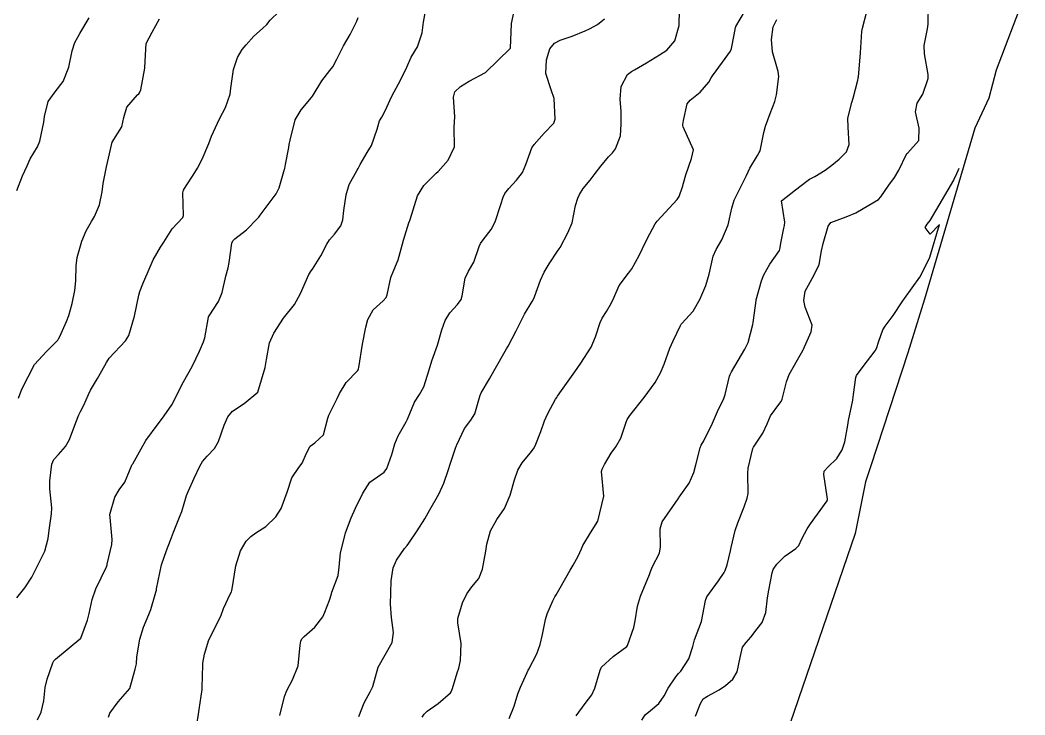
# Model space of a CAD drawing. Header units: metres. Extents: x 318500 to 325275, y 7408834 to 7428799.
# Drawn here: x 321873 to 321953.9, y 7416176.7 to 7416232.7 of the extents above; entities that cross this region are included whole.
import ezdxf

# ---------------------------------------------------------------- set-up
doc = ezdxf.new("R2010")
doc.units = ezdxf.units.M
doc.header["$MEASUREMENT"] = 0
for name, color, linetype in [('Area', 45, 'Continuous'), ('Curvas de Nivel 1m', 11, 'Continuous'), ('Curvas de Nivel 5m', 15, 'Continuous')]:
    doc.layers.add(name, color=color, linetype=linetype)

msp = doc.modelspace()

# ---------------------------------------------------------------- linework, layer by layer
at = {"layer": 'Area'}
msp.add_lwpolyline([(321953.941, 7416234.777), (321951.615, 7416228.67), (321951.031, 7416226.437), (321949.915, 7416224.011), (321945.848, 7416210.22), (321944.5, 7416205.892), (321941.519, 7416196.798), (321941.092, 7416195.51), (321940.249, 7416191.351), (321934.701, 7416175.12)], dxfattribs=at)
at = {"layer": 'Curvas de Nivel 1m', "flags": 128}
for points, elevation in [([(321887.126, 7416175.407), (321887.351, 7416176.774), (321887.393, 7416177.157), (321887.637, 7416178.772), (321887.652, 7416178.921), (321887.688, 7416180.771), (321887.701, 7416180.902), (321887.839, 7416181.623), (321888.18, 7416182.765), (321888.751, 7416183.872), (321889.167, 7416184.751), (321889.349, 7416185.287), (321889.906, 7416186.464), (321889.993, 7416186.654), (321890.019, 7416186.738), (321890.046, 7416186.873), (321890.354, 7416188.734), (321890.728, 7416189.948), (321891.196, 7416190.721), (321891.574, 7416191.108), (321891.97, 7416191.384), (321892.773, 7416191.907), (321893.587, 7416192.694), (321893.997, 7416193.355), (321894.499, 7416194.683), (321894.878, 7416195.826), (321895.44, 7416196.669), (321895.701, 7416197.009), (321896.057, 7416197.808), (321896.352, 7416198.371), (321896.724, 7416198.653), (321897.422, 7416199.301), (321897.774, 7416200.643), (321897.85, 7416200.887), (321898.101, 7416201.374), (321898.516, 7416202.232), (321898.694, 7416202.631), (321899.247, 7416203.509), (321900.148, 7416204.456), (321900.218, 7416204.54), (321900.245, 7416204.609), (321900.269, 7416204.726), (321900.572, 7416206.604), (321900.817, 7416207.974), (321900.986, 7416208.598), (321901.432, 7416209.372), (321902.223, 7416210.098), (321902.456, 7416210.348), (321902.538, 7416210.577), (321902.849, 7416211.969), (321903.086, 7416212.572), (321903.423, 7416213.408), (321903.744, 7416214.565), (321903.869, 7416214.981), (321904.307, 7416216.372), (321904.351, 7416216.517), (321904.367, 7416216.559), (321904.403, 7416216.651), (321904.989, 7416218.55), (321905.497, 7416219.388), (321906.356, 7416220.243), (321906.504, 7416220.381), (321906.65, 7416220.526), (321907.46, 7416221.428), (321907.964, 7416222.506), (321907.946, 7416224.047), (321907.98, 7416224.506), (321907.999, 7416224.924), (321907.884, 7416226.508), (321908.013, 7416226.94), (321908.453, 7416227.359), (321909.161, 7416227.792), (321910.47, 7416228.48), (321912.49, 7416230.45), (321912.556, 7416232.413), (321912.558, 7416232.449), (321912.93, 7416234.058)], 751), ([(321900.258, 7416176.603), (321900.696, 7416177.687), (321901.187, 7416178.589), (321901.389, 7416179.004), (321901.83, 7416180.58), (321902.94, 7416182.564), (321903.065, 7416183.359), (321902.9, 7416184.565), (321902.821, 7416185.642), (321902.845, 7416186.566), (321902.877, 7416187.528), (321903.029, 7416188.569), (321903.305, 7416189.201), (321903.953, 7416190.125), (321904.147, 7416190.367), (321904.299, 7416190.555), (321904.97, 7416191.55), (321905.579, 7416192.536), (321905.997, 7416193.25), (321906.711, 7416194.519), (321907.126, 7416195.411), (321907.498, 7416196.508), (321907.628, 7416196.925), (321908.066, 7416198.225), (321908.143, 7416198.425), (321908.165, 7416198.499), (321908.77, 7416199.806), (321909.292, 7416200.488), (321909.601, 7416200.981), (321910.033, 7416202.481), (321910.056, 7416202.546), (321910.123, 7416202.677), (321910.792, 7416203.818), (321911.18, 7416204.465), (321912.168, 7416206.215), (321912.297, 7416206.448), (321912.953, 7416207.674), (321913.312, 7416208.433), (321913.617, 7416209.021), (321914.224, 7416210.03), (321914.37, 7416210.277), (321914.431, 7416210.418), (321914.901, 7416211.755), (321915.198, 7416212.411), (321915.594, 7416213.073), (321916.275, 7416214.1), (321916.402, 7416214.274), (321916.484, 7416214.397), (321917.105, 7416215.581), (321917.444, 7416216.383), (321917.715, 7416217.77), (321917.909, 7416218.376), (321918.035, 7416218.674), (321918.342, 7416219.157), (321918.901, 7416219.813), (321919.304, 7416220.356), (321919.763, 7416220.955), (321920.38, 7416221.685), (321920.698, 7416222.024), (321920.953, 7416222.334), (321921.348, 7416223.383), (321921.418, 7416224.33), (321921.394, 7416225.362), (321921.335, 7416226.331), (321921.415, 7416227.371), (321921.928, 7416228.325), (321922.232, 7416228.563), (321922.474, 7416228.695), (321923.444, 7416229.27), (321924.486, 7416229.907), (321925.077, 7416230.281), (321925.733, 7416231.04), (321926.067, 7416232.267), (321926.084, 7416232.709), (321926.2, 7416234.265)], 753), ([(321923.065, 7416176.297), (321923.339, 7416176.734), (321923.782, 7416177.066), (321924.441, 7416177.63), (321924.875, 7416178.274), (321925.19, 7416178.889), (321925.823, 7416179.796), (321926.031, 7416180.054), (321926.201, 7416180.256), (321926.852, 7416181.238), (321927.189, 7416182.247), (321927.32, 7416182.783), (321927.88, 7416184.24), (321928.188, 7416185.953), (321928.304, 7416186.234), (321929.238, 7416187.535), (321929.718, 7416188.213), (321929.791, 7416188.353), (321929.939, 7416188.823), (321930.213, 7416189.95), (321930.262, 7416190.205), (321930.584, 7416191.597), (321930.799, 7416192.198), (321931.309, 7416193.496), (321931.572, 7416194.187), (321931.637, 7416194.565), (321931.608, 7416196.186), (321931.637, 7416196.595), (321932.015, 7416198.181), (321932.071, 7416198.3), (321932.83, 7416199.425), (321933.159, 7416200.169), (321933.445, 7416200.821), (321934.114, 7416201.748), (321934.299, 7416201.976), (321934.376, 7416202.156), (321934.725, 7416203.568), (321934.943, 7416204.148), (321935.945, 7416205.911), (321936.08, 7416206.131), (321936.108, 7416206.194), (321936.174, 7416206.376), (321936.711, 7416207.604), (321936.794, 7416208.121), (321936.222, 7416209.579), (321936.125, 7416210.132), (321936.237, 7416210.872), (321936.925, 7416212.12), (321937.36, 7416213.017), (321937.56, 7416214.111), (321937.685, 7416214.714), (321938.094, 7416216.103), (321938.313, 7416216.414), (321939.546, 7416216.86), (321940.321, 7416217.194), (321941.822, 7416218.058), (321942.132, 7416218.254), (321942.336, 7416218.476), (321942.977, 7416219.414), (321943.421, 7416220.034), (321943.769, 7416220.629), (321944.389, 7416221.92), (321944.437, 7416221.972), (321944.5, 7416222.019), (321945.394, 7416223.016), (321945.418, 7416224.01), (321945.133, 7416225.309), (321945.253, 7416226.012), (321945.708, 7416226.751), (321946.143, 7416228.003), (321946.138, 7416228.339), (321945.853, 7416230.006), (321945.836, 7416230.67), (321946.099, 7416232.004), (321946.136, 7416232.394), (321946.161, 7416234.004)], 757), ([(321872.697, 7416218.976), (321873.167, 7416220.153), (321873.528, 7416220.968), (321873.792, 7416221.54), (321874.375, 7416222.505), (321874.566, 7416222.957), (321874.871, 7416224.485), (321874.929, 7416224.952), (321875.225, 7416226.151), (321875.782, 7416226.94), (321876.449, 7416227.78), (321876.885, 7416228.924), (321877.152, 7416230.248), (321877.373, 7416230.917), (321877.778, 7416231.634), (321878.52, 7416232.9)], 746), ([(321872.7, 7416186.166), (321873.362, 7416186.958), (321873.919, 7416187.835), (321874.296, 7416188.577), (321874.48, 7416188.944), (321874.962, 7416189.923), (321875.237, 7416190.937), (321875.308, 7416191.599), (321875.505, 7416192.935), (321875.513, 7416193.417), (321875.358, 7416194.937), (321875.366, 7416195.59), (321875.529, 7416196.935), (321875.683, 7416197.294), (321876.052, 7416197.702), (321876.636, 7416198.347), (321876.95, 7416198.917), (321877.47, 7416200.295), (321877.701, 7416200.906), (321877.829, 7416201.168), (321878.102, 7416201.694), (321878.473, 7416202.538), (321878.651, 7416202.895), (321879.199, 7416203.824), (321879.804, 7416204.883), (321879.919, 7416205.115), (321880.156, 7416205.476), (321881.468, 7416206.861), (321881.739, 7416207.294), (321882.2, 7416208.85), (321882.532, 7416210.539), (321882.61, 7416210.844), (321882.865, 7416211.469), (321883.456, 7416212.832), (321883.698, 7416213.388), (321884.274, 7416214.417), (321884.441, 7416214.655), (321884.539, 7416214.817), (321885.226, 7416215.881), (321886.075, 7416216.802), (321886.14, 7416216.974), (321886.076, 7416218.803), (321886.13, 7416219.005), (321886.338, 7416219.354), (321886.924, 7416220.219), (321887.273, 7416220.786), (321887.65, 7416221.502), (321888.182, 7416222.773), (321888.396, 7416223.37), (321889.042, 7416224.761), (321889.517, 7416225.66), (321889.885, 7416226.748), (321889.955, 7416227.24), (321890.172, 7416228.744), (321890.48, 7416229.695), (321890.872, 7416230.35), (321891.179, 7416230.733), (321891.795, 7416231.433), (321892.51, 7416232.042), (321892.861, 7416232.369), (321893.122, 7416232.711), (321893.832, 7416233.399)], 748), ([(321872.837, 7416202.241), (321873.118, 7416202.965), (321874.14, 7416204.96), (321875.102, 7416206), (321875.999, 7416206.933), (321876.073, 7416207.03), (321876.174, 7416207.226), (321876.695, 7416208.42), (321876.897, 7416208.92), (321877.166, 7416209.872), (321877.388, 7416210.912), (321877.45, 7416211.693), (321877.478, 7416212.912), (321877.577, 7416213.593), (321877.939, 7416214.905), (321878.288, 7416215.742), (321878.713, 7416216.478), (321878.96, 7416216.893), (321879.363, 7416217.841), (321879.576, 7416218.888), (321879.671, 7416219.556), (321879.924, 7416220.884), (321880.001, 7416221.246), (321880.38, 7416222.88), (321881.159, 7416224.109), (321881.336, 7416224.866), (321881.579, 7416225.706), (321882.438, 7416226.684), (321882.528, 7416226.76), (321882.599, 7416226.848), (321882.687, 7416227.09), (321883.019, 7416228.842), (321883.037, 7416229.41), (321883.117, 7416230.841), (321883.598, 7416231.739), (321884.201, 7416232.825)], 747), ([(321874.378, 7416176.33), (321874.673, 7416176.941), (321874.869, 7416177.853), (321874.988, 7416178.938), (321875.152, 7416179.594), (321875.604, 7416180.932), (321875.683, 7416181.08), (321875.833, 7416181.219), (321877.85, 7416182.9), (321878.401, 7416184.363), (321878.536, 7416184.89), (321878.766, 7416186.018), (321879.083, 7416186.882), (321879.928, 7416188.655), (321879.985, 7416188.814), (321879.997, 7416188.869), (321880.351, 7416190.469), (321880.399, 7416190.866), (321880.215, 7416192.639), (321880.212, 7416192.868), (321880.589, 7416194.28), (321880.955, 7416194.861), (321881.409, 7416195.466), (321881.98, 7416196.851), (321881.996, 7416196.896), (321882.042, 7416196.965), (321882.731, 7416198.169), (321883.113, 7416198.834), (321884.083, 7416200.168), (321884.371, 7416200.534), (321884.582, 7416200.815), (321885.199, 7416201.713), (321885.768, 7416202.804), (321885.874, 7416203.052), (321886.131, 7416203.566), (321886.843, 7416204.79), (321887.416, 7416206.035), (321887.743, 7416206.776), (321887.849, 7416207.101), (321888.151, 7416208.771), (321888.162, 7416208.809), (321888.202, 7416208.875), (321888.953, 7416210.025), (321889.255, 7416210.755), (321889.56, 7416212.067), (321889.73, 7416212.748), (321889.819, 7416213.185), (321890.031, 7416214.744), (321890.104, 7416214.922), (321890.285, 7416215.097), (321891.221, 7416215.806), (321892.104, 7416216.722), (321892.197, 7416216.835), (321892.313, 7416216.982), (321893.591, 7416218.701), (321893.838, 7416219.197), (321894.286, 7416220.691), (321894.304, 7416220.748), (321894.366, 7416221.07), (321894.613, 7416222.46), (321894.66, 7416222.686), (321894.738, 7416223.029), (321895.142, 7416224.679), (321895.607, 7416225.488), (321896.437, 7416226.48), (321896.518, 7416226.58), (321896.573, 7416226.659), (321897.291, 7416227.818), (321897.927, 7416228.645), (321898.158, 7416228.958), (321898.479, 7416229.554), (321899.024, 7416230.632), (321899.573, 7416231.555), (321900.109, 7416232.616), (321900.211, 7416232.928)], 749), ([(321893.892, 7416176.688), (321894.276, 7416178.2), (321894.452, 7416178.68), (321894.924, 7416179.563), (321895.367, 7416180.667), (321895.534, 7416182.352), (321895.585, 7416182.664), (321895.669, 7416182.847), (321895.856, 7416183.046), (321896.716, 7416183.798), (321897.361, 7416184.638), (321897.526, 7416184.995), (321897.9, 7416185.975), (321898.049, 7416186.487), (321898.095, 7416186.628), (321898.593, 7416187.953), (321898.679, 7416188.623), (321898.8, 7416189.774), (321898.993, 7416190.625), (321899.203, 7416191.39), (321899.639, 7416192.615), (321899.998, 7416193.375), (321900.592, 7416194.601), (321901.145, 7416195.471), (321902.033, 7416196.109), (321902.318, 7416196.295), (321902.523, 7416196.575), (321902.915, 7416197.714), (321903.166, 7416198.569), (321903.428, 7416199.215), (321904.088, 7416200.354), (321904.186, 7416200.559), (321904.742, 7416201.919), (321905.142, 7416202.545), (321905.5, 7416203.168), (321905.92, 7416204.533), (321906.157, 7416205.255), (321906.607, 7416206.523), (321906.963, 7416207.744), (321907.224, 7416208.515), (321907.59, 7416209.128), (321908.219, 7416209.793), (321908.513, 7416210.209), (321908.598, 7416210.496), (321908.823, 7416211.915), (321909.096, 7416212.492), (321909.536, 7416213.212), (321909.966, 7416214.483), (321910.061, 7416214.704), (321910.288, 7416215.018), (321910.921, 7416215.851), (321911.245, 7416216.466), (321911.713, 7416217.848), (321911.904, 7416218.456), (321912.04, 7416218.749), (321912.341, 7416219.151), (321912.976, 7416219.815), (321913.445, 7416220.434), (321913.732, 7416221.067), (321914.217, 7416222.423), (321914.393, 7416222.702), (321915.211, 7416223.602), (321915.972, 7416224.404), (321916.096, 7416224.722), (321916, 7416226.404), (321915.766, 7416227.091), (321915.332, 7416228.411), (321915.389, 7416229.503), (321915.669, 7416230.408), (321916.046, 7416230.855), (321916.5, 7416231.089), (321917.466, 7416231.426), (321918.512, 7416231.853), (321918.865, 7416232.014), (321919.493, 7416232.355), (321920.056, 7416232.818)], 752), ([(321905.359, 7416176.534), (321905.524, 7416176.783), (321905.777, 7416177.016), (321906.669, 7416177.635), (321907.66, 7416178.502), (321907.717, 7416178.585), (321907.805, 7416178.852), (321908.199, 7416180.12), (321908.317, 7416180.493), (321908.466, 7416181.12), (321908.505, 7416182.49), (321908.235, 7416184.134), (321908.233, 7416184.496), (321908.629, 7416185.762), (321908.963, 7416186.489), (321909.366, 7416187.035), (321909.922, 7416187.728), (321910.241, 7416188.475), (321910.497, 7416189.927), (321910.583, 7416190.471), (321910.874, 7416191.569), (321911.392, 7416192.459), (321911.999, 7416193.353), (321912.447, 7416194.443), (321912.804, 7416195.662), (321913.077, 7416196.434), (321913.428, 7416197.05), (321914.061, 7416197.816), (321914.329, 7416198.154), (321914.466, 7416198.416), (321914.92, 7416199.574), (321915.222, 7416200.409), (321915.487, 7416201.018), (321916.116, 7416202.165), (321916.211, 7416202.307), (321916.276, 7416202.398), (321916.596, 7416202.862), (321917.673, 7416204.377), (321918.157, 7416205.069), (321918.989, 7416206.358), (321919.349, 7416207.187), (321919.709, 7416208.347), (321919.862, 7416208.689), (321920.213, 7416209.233), (321920.634, 7416209.926), (321920.812, 7416210.334), (321921.252, 7416211.318), (321921.992, 7416212.323), (321922.11, 7416212.463), (321922.255, 7416212.681), (321922.847, 7416213.735), (321923.116, 7416214.307), (321923.501, 7416215.093), (321924.15, 7416216.292), (321924.312, 7416216.517), (321925.929, 7416218.266), (321926.087, 7416218.51), (321926.345, 7416219.286), (321926.567, 7416220.048), (321926.627, 7416220.257), (321927.075, 7416221.558), (321927.221, 7416222.252), (321926.409, 7416224.124), (321926.376, 7416224.227), (321926.368, 7416224.261), (321926.366, 7416224.305), (321926.415, 7416224.626), (321926.737, 7416225.955), (321926.963, 7416226.255), (321927.783, 7416226.914), (321928.462, 7416227.713), (321928.651, 7416228.053), (321928.767, 7416228.236), (321929.574, 7416229.316), (321930.204, 7416230.214), (321930.291, 7416230.415), (321930.51, 7416231.526), (321930.608, 7416232.12), (321930.637, 7416232.208), (321931.352, 7416233.384)], 754), ([(321917.774, 7416176.647), (321918.504, 7416177.644), (321919.034, 7416178.351), (321919.29, 7416178.866), (321919.705, 7416180.342), (321919.832, 7416180.576), (321920.748, 7416181.424), (321921.849, 7416182.229), (321921.919, 7416182.319), (321922.418, 7416183.765), (321922.533, 7416184.31), (321922.723, 7416185.482), (321922.954, 7416186.304), (321923.68, 7416188.046), (321923.777, 7416188.292), (321923.817, 7416188.407), (321923.936, 7416188.676), (321924.484, 7416189.75), (321924.578, 7416190.281), (321924.551, 7416191.712), (321924.703, 7416192.279), (321926.009, 7416194.127), (321926.053, 7416194.216), (321926.083, 7416194.259), (321926.882, 7416195.397), (321927.254, 7416196.248), (321927.428, 7416196.867), (321927.772, 7416198.243), (321927.863, 7416198.451), (321928.076, 7416198.821), (321928.763, 7416200.23), (321929.162, 7416201.166), (321929.666, 7416202.217), (321929.795, 7416202.545), (321930.147, 7416204.013), (321930.19, 7416204.168), (321930.205, 7416204.209), (321930.3, 7416204.357), (321931.381, 7416206.192), (321931.629, 7416206.738), (321932.007, 7416208.183), (321932.032, 7416208.353), (321932.223, 7416209.709), (321932.282, 7416210.127), (321932.292, 7416210.179), (321932.718, 7416211.703), (321932.898, 7416212.174), (321933.392, 7416213.04), (321934.163, 7416214.161), (321934.198, 7416214.244), (321934.29, 7416214.86), (321934.508, 7416215.956), (321934.568, 7416216.156), (321934.595, 7416216.438), (321934.33, 7416218.16), (321935.453, 7416219.033), (321936.354, 7416219.724), (321936.593, 7416219.89), (321937.007, 7416220.12), (321937.841, 7416220.634), (321938.374, 7416221.03), (321938.963, 7416221.513), (321939.567, 7416222.088), (321939.786, 7416222.696), (321939.689, 7416224.087), (321939.683, 7416224.825), (321939.986, 7416226.085), (321940.092, 7416226.437), (321940.467, 7416227.874), (321940.503, 7416228.046), (321940.509, 7416228.079), (321940.518, 7416228.126), (321940.699, 7416230.077), (321940.8, 7416231.791), (321940.844, 7416232.075), (321941.202, 7416233.408)], 756), ([(321927.402, 7416176.617), (321927.791, 7416177.634), (321928.012, 7416178.022), (321928.351, 7416178.232), (321929.29, 7416178.735), (321929.813, 7416179.092), (321930.41, 7416179.612), (321930.748, 7416180.196), (321930.987, 7416181.338), (321931.187, 7416182.19), (321931.484, 7416182.557), (321931.862, 7416182.991), (321932.377, 7416183.67), (321932.773, 7416184.171), (321933.074, 7416184.987), (321933.197, 7416186.167), (321933.302, 7416186.781), (321933.577, 7416188.164), (321933.662, 7416188.435), (321933.941, 7416188.879), (321934.587, 7416189.513), (321935.483, 7416190.137), (321935.724, 7416190.373), (321935.972, 7416190.902), (321936.384, 7416191.724), (321936.653, 7416192.12), (321938.009, 7416193.985), (321938.044, 7416194.066), (321938.046, 7416194.1), (321938.013, 7416194.308), (321937.724, 7416196.105), (321937.775, 7416196.373), (321938.049, 7416196.696), (321938.774, 7416197.378), (321939.21, 7416198.089), (321939.433, 7416198.73), (321939.671, 7416200.084), (321939.722, 7416200.457), (321940.067, 7416202.081), (321940.074, 7416202.127), (321940.127, 7416202.556), (321940.304, 7416203.921), (321940.366, 7416204.077), (321940.898, 7416204.81), (321941.881, 7416206.054), (321941.985, 7416206.241), (321942.182, 7416206.848), (321942.493, 7416207.748), (321942.67, 7416208.043), (321943.337, 7416208.909), (321944.05, 7416210.023), (321944.233, 7416210.291), (321945.465, 7416212.008), (321945.751, 7416212.511), (321946.274, 7416213.6), (321947.06, 7416216.239), (321946.302, 7416215.462), (321945.893, 7416216.004), (321946.054, 7416216.261), (321946.316, 7416216.561), (321948.203, 7416219.818), (321948.279, 7416219.971), (321948.363, 7416220.158), (321948.64, 7416220.77)], 758)]:
    msp.add_lwpolyline(points, dxfattribs=dict(at, elevation=elevation))
at = {"layer": 'Curvas de Nivel 5m', "flags": 128}
for points, elevation in [([(321880.102, 7416176.531), (321880.209, 7416176.866), (321880.868, 7416177.775), (321881.8, 7416178.85), (321882.251, 7416180.416), (321882.342, 7416180.842), (321882.388, 7416181.394), (321882.619, 7416182.838), (321882.915, 7416183.784), (321883.355, 7416184.828), (321883.499, 7416185.213), (321883.907, 7416186.604), (321883.953, 7416186.776), (321883.962, 7416186.819), (321883.966, 7416186.875), (321884.352, 7416188.814), (321884.778, 7416189.977), (321885.084, 7416190.803), (321885.322, 7416191.447), (321885.877, 7416192.792), (321885.993, 7416193.119), (321886.385, 7416194.408), (321886.532, 7416194.785), (321886.999, 7416195.812), (321887.453, 7416196.779), (321887.678, 7416197.143), (321888.052, 7416197.568), (321888.63, 7416198.193), (321888.957, 7416198.757), (321889.401, 7416200.068), (321889.713, 7416200.746), (321890.097, 7416201.195), (321891.024, 7416201.813), (321892.12, 7416202.72), (321892.709, 7416204.712), (321892.813, 7416205.367), (321893.076, 7416206.706), (321893.407, 7416207.476), (321894.2, 7416208.69), (321895.089, 7416209.805), (321895.562, 7416210.67), (321896.245, 7416212.202), (321896.411, 7416212.496), (321896.527, 7416212.657), (321897.199, 7416213.718), (321897.68, 7416214.646), (321897.91, 7416215.019), (321898.292, 7416215.461), (321898.811, 7416216.124), (321898.988, 7416216.63), (321899.067, 7416217.378), (321899.24, 7416218.626), (321899.495, 7416219.471), (321900.118, 7416220.614), (321900.209, 7416220.765), (321900.367, 7416221.088), (321900.929, 7416222.055), (321901.275, 7416222.597), (321901.738, 7416223.925), (321901.943, 7416224.587), (321902.105, 7416224.895), (321902.423, 7416225.458), (321902.774, 7416226.237), (321902.925, 7416226.575), (321903.459, 7416227.566), (321903.977, 7416228.565), (321904.12, 7416228.917), (321904.482, 7416229.716), (321904.989, 7416230.553), (321905.361, 7416231.694), (321905.474, 7416232.546), (321905.638, 7416233.439)], 750), ([(321912.375, 7416176.441), (321912.779, 7416177.441), (321913.081, 7416178.431), (321913.289, 7416178.946), (321913.826, 7416180.15), (321913.919, 7416180.329), (321913.969, 7416180.419), (321914.618, 7416181.636), (321914.88, 7416182.41), (321915.059, 7416183.211), (321915.3, 7416184.406), (321915.432, 7416184.859), (321915.903, 7416185.921), (321916.073, 7416186.232), (321916.173, 7416186.396), (321916.494, 7416186.969), (321917.296, 7416188.38), (321917.529, 7416188.783), (321917.947, 7416189.528), (321918.206, 7416190.116), (321918.304, 7416190.365), (321918.923, 7416191.409), (321919.535, 7416192.347), (321920.01, 7416194.34), (321919.831, 7416196.343), (321919.861, 7416196.524), (321920.049, 7416196.914), (321920.592, 7416197.805), (321920.965, 7416198.331), (321921.376, 7416199.028), (321921.801, 7416200.323), (321921.884, 7416200.531), (321922.098, 7416200.838), (321923.259, 7416202.303), (321924.138, 7416203.501), (321924.582, 7416204.284), (321924.861, 7416204.984), (321925.334, 7416206.273), (321925.589, 7416206.858), (321926.198, 7416208.116), (321926.25, 7416208.208), (321926.299, 7416208.259), (321927.213, 7416209.252), (321927.769, 7416210.245), (321927.914, 7416210.563), (321928.241, 7416211.322), (321928.506, 7416212.236), (321928.819, 7416213.684), (321929.053, 7416214.228), (321929.515, 7416214.998), (321930.017, 7416216.214), (321930.324, 7416217.566), (321930.519, 7416218.207), (321931.118, 7416219.429), (321931.492, 7416220.193), (321931.782, 7416220.776), (321932.384, 7416221.812), (321932.532, 7416222.035), (321932.603, 7416222.178), (321932.915, 7416223.665), (321933.037, 7416224.174), (321933.407, 7416225.188), (321933.795, 7416226.166), (321933.913, 7416226.7), (321934.124, 7416228.163), (321934.055, 7416228.583), (321933.613, 7416230.169), (321933.519, 7416231.156), (321933.646, 7416232.169), (321933.942, 7416232.752)], 755)]:
    msp.add_lwpolyline(points, dxfattribs=dict(at, elevation=elevation))

doc.saveas('drawing.dxf')
